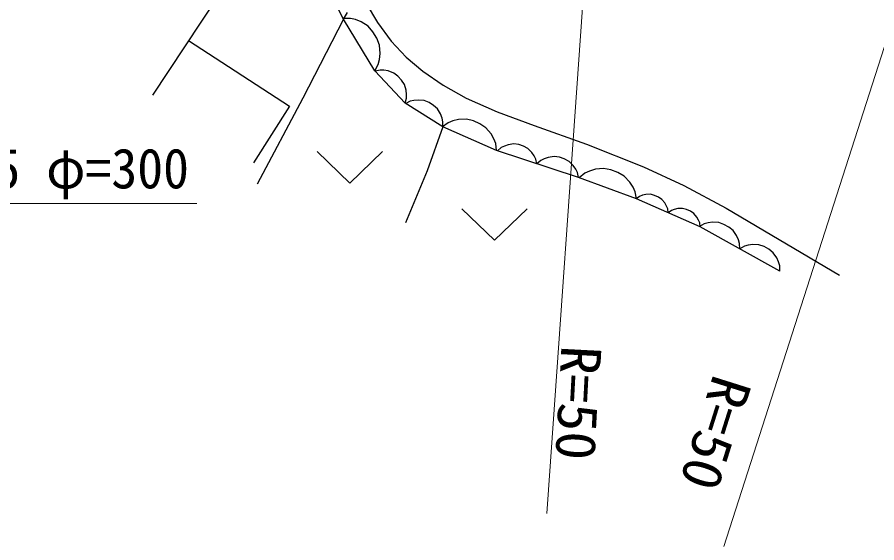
# Model space of a CAD drawing. Units: millimetres, scale not verified. Extents: x 40000 to 680000, y 20000 to 380000.
# Drawn here: x 116540 to 155896, y 263311 to 287380 of the extents above; entities that cross this region are included whole.
import ezdxf
from ezdxf.enums import TextEntityAlignment as Align

# ---------------------------------------------------------------- set-up
doc = ezdxf.new("R2010")
doc.units = ezdxf.units.MM
doc.header["$LTSCALE"] = 1000
doc.layers.add('M-BGD', color=7, linetype='Continuous', lineweight=25)
doc.layers.add('M-STR-HTXT', color=7, linetype='Continuous', lineweight=13)
doc.styles.add('ＭＳ ゴシック', font='')
doc.styles.get('ＭＳ ゴシック').set_extended_font_data('MS Gothic')

msp = doc.modelspace()

# ---------------------------------------------------------------- linework, layer by layer
at = {"layer": 'M-BGD'}
for p, q in [((131487, 287293), (130106, 289956)), ((126412, 289372), (122739, 283816)), ((131796, 287324), (131469, 287323)), ((131487, 287293), (131670, 287591)), ((132026, 287267), (131796, 287324)), ((131487, 287293), (129611, 283664)), ((132917, 284926), (131487, 287293)), ((132286, 287162), (132026, 287267)), ((132603, 286961), (132286, 287162)), ((132825, 286703), (132603, 286961)), ((132999, 286415), (132825, 286703)), ((124388, 286310), (129002, 283298)), ((133125, 286099), (132999, 286415)), ((133155, 285724), (133125, 286099)), ((133070, 285215), (133127, 285446)), ((133127, 285446), (133155, 285724)), ((132917, 284926), (133070, 285215)), ((133161, 284958), (132933, 284909)), ((133331, 284952), (133161, 284958)), ((133528, 284917), (133331, 284952)), ((134298, 283447), (132917, 284926)), ((133779, 284823), (133528, 284917)), ((133972, 284675), (133779, 284823)), ((134136, 284500), (133972, 284675)), ((134271, 284297), (134136, 284500)), ((134347, 284040), (134271, 284297)), ((134368, 283841), (134347, 284040)), ((134362, 283671), (134368, 283841)), ((129611, 283664), (127531, 279735)), ((134298, 283447), (134362, 283671)), ((136024, 282362), (134298, 283447)), ((134539, 283532), (134331, 283426)), ((134704, 283569), (134539, 283532)), ((134903, 283586), (134704, 283569)), ((135170, 283560), (134903, 283586)), ((135395, 283466), (135170, 283560)), ((135598, 283338), (135395, 283466)), ((129002, 283298), (127354, 280708)), ((135780, 283177), (135598, 283338)), ((135919, 282947), (135780, 283177)), ((135991, 282761), (135919, 282947)), ((136029, 282595), (135991, 282761)), ((136024, 282362), (136029, 282595)), ((136489, 282629), (136275, 282546)), ((136752, 282691), (136489, 282629)), ((137114, 282708), (136752, 282691)), ((137432, 282627), (137114, 282708)), ((137728, 282497), (137432, 282627)), ((136024, 282362), (135313, 280351)), ((136275, 282546), (136018, 282364)), ((138490, 281277), (136024, 282362)), ((138003, 282317), (137728, 282497)), ((138235, 282038), (138003, 282317)), ((138367, 281803), (138235, 282038)), ((138450, 281589), (138367, 281803)), ((138490, 281277), (138450, 281589)), ((138700, 281408), (138533, 281263)), ((138844, 281480), (138700, 281408)), ((139024, 281541), (138844, 281480)), ((139277, 281578), (139024, 281541)), ((139505, 281543), (139277, 281578)), ((139722, 281472), (139505, 281543)), ((139926, 281364), (139722, 281472)), ((130269, 281225), (131769, 279785)), ((131769, 279785), (133269, 281225)), ((142237, 280044), (138490, 281277)), ((140107, 281185), (139926, 281364)), ((140216, 281029), (140107, 281185)), ((140289, 280885), (140216, 281029)), ((140338, 280669), (140289, 280885)), ((140514, 280822), (140338, 280669)), ((140666, 280898), (140514, 280822)), ((140855, 280962), (140666, 280898)), ((141121, 281001), (140855, 280962)), ((141361, 280964), (141121, 281001)), ((141589, 280889), (141361, 280964)), ((141805, 280776), (141589, 280889)), ((141995, 280587), (141805, 280776)), ((135313, 280351), (134311, 277962)), ((142109, 280423), (141995, 280587)), ((142186, 280272), (142109, 280423)), ((142237, 280044), (142186, 280272)), ((142530, 280235), (142275, 280030)), ((142745, 280334), (142530, 280235)), ((143014, 280414), (142745, 280334)), ((143387, 280454), (143014, 280414)), ((143722, 280390), (143387, 280454)), ((144037, 280273), (143722, 280390)), ((144333, 280104), (144037, 280273)), ((144900, 279058), (142237, 280044)), ((144589, 279830), (144333, 280104)), ((144741, 279595), (144589, 279830)), ((144840, 279379), (144741, 279595)), ((144900, 279058), (144840, 279379)), ((145034, 279174), (144882, 279066)), ((147810, 277776), (144900, 279058)), ((145161, 279223), (145034, 279174)), ((145316, 279259), (145161, 279223)), ((145531, 279270), (145316, 279259)), ((145720, 279221), (145531, 279270)), ((145895, 279144), (145720, 279221)), ((146058, 279037), (145895, 279144)), ((146195, 278872), (146058, 279037)), ((146273, 278733), (146195, 278872)), ((146323, 278606), (146273, 278733)), ((136895, 278605), (138395, 277165)), ((138395, 277165), (139895, 278605)), ((146346, 278421), (146323, 278606)), ((146498, 278529), (146346, 278421)), ((146625, 278578), (146498, 278529)), ((146781, 278614), (146625, 278578)), ((146995, 278624), (146781, 278614)), ((147184, 278576), (146995, 278624)), ((147359, 278499), (147184, 278576)), ((147522, 278392), (147359, 278499)), ((147659, 278227), (147522, 278392)), ((147738, 278087), (147659, 278227)), ((147787, 277961), (147738, 278087)), ((147997, 277912), (147785, 277789)), ((147810, 277776), (147787, 277961)), ((148169, 277961), (147997, 277912)), ((148377, 277990), (148169, 277961)), ((148658, 277978), (148377, 277990)), ((148899, 277893), (148658, 277978)), ((149119, 277770), (148899, 277893)), ((151459, 275754), (147810, 277776)), ((149320, 277612), (149119, 277770)), ((149479, 277379), (149320, 277612)), ((149565, 277188), (149479, 277379)), ((149614, 277016), (149565, 277188)), ((149622, 276772), (149614, 277016)), ((149834, 276894), (149622, 276772)), ((150006, 276943), (149834, 276894)), ((150214, 276972), (150006, 276943)), ((150495, 276960), (150214, 276972)), ((150736, 276875), (150495, 276960)), ((150956, 276753), (150736, 276875)), ((151156, 276594), (150956, 276753)), ((151316, 276361), (151156, 276594)), ((151402, 276170), (151316, 276361)), ((151451, 275999), (151402, 276170)), ((151459, 275754), (151451, 275999))]:
    msp.add_line(p, q, dxfattribs=at)
msp.add_lwpolyline([(131152, 291139), (131825, 289470), (132523, 288005), (133033, 287142), (133668, 286283), (134355, 285554), (135118, 284901), (136048, 284260), (137099, 283677), (138518, 283046), (140204, 282416), (142611, 281568), (145212, 280533), (147055, 279670), (149001, 278642), (154191, 275574)], dxfattribs=at)
at = {"layer": 'M-STR-HTXT'}
for p, q in [((140790, 264652), (142880, 294376)), ((157815, 290950), (148893, 263148)), ((99407, 278841), (124757, 278841))]:
    msp.add_line(p, q, dxfattribs=at)

# ---------------------------------------------------------------- texts
at = {"layer": 'M-STR-HTXT', "style": 'ＭＳ ゴシック', "width": 0.95}
msp.add_text('ヒュム管 L=2.5 φ=300', height=1833, dxfattribs=at).set_placement((100073, 278990), align=Align.BOTTOM_LEFT)
at = {"layer": 'M-STR-HTXT', "style": 'ＭＳ ゴシック', "width": 1.05}
for rotation, p in [(267, (140911, 272407)), (252.5, (147910, 271266))]:
    msp.add_text('R=50', height=1833, rotation=rotation, dxfattribs=at).set_placement(p, align=Align.BOTTOM_LEFT)

doc.saveas('drawing.dxf')
